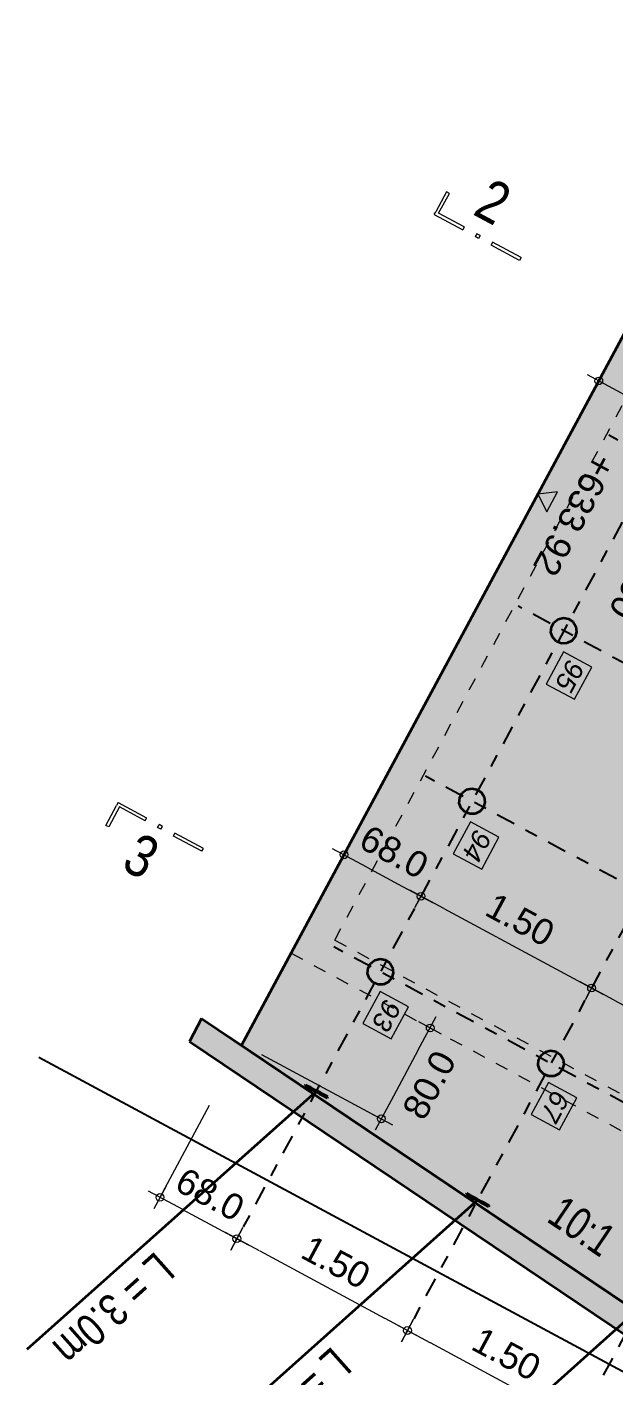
# Model space of a CAD drawing. Header units: metres. Extents: x 2711799 to 2711985, y 1236908 to 1237087.
# Drawn here: x 2711838.9 to 2711843.44, y 1236969.02 to 1236979.46 of the extents above; entities that cross this region are included whole.
import ezdxf

# ---------------------------------------------------------------- set-up
doc = ezdxf.new("R2010")
doc.units = ezdxf.units.M
doc.header["$PDMODE"] = 2
doc.header["$PDSIZE"] = -2
for name, pattern in [('ALL_S17', [0.0005, 0, -0.0005]), ('AUSGEZOGEN', [0]), ('PUNKT2_S9', [0.35, 0.15, -0.1, 0, -0.1])]:
    doc.linetypes.add(name, pattern=pattern)
for name, color, linetype, lineweight in [('XR$10$Bauteilachse', 7, 'PUNKT2_S9', 25), ('XR$10$Beton Ansicht', 7, 'AUSGEZOGEN', 35), ('XR$10$STANDARD_1', 7, 'AUSGEZOGEN', 13), ('XR$10$Text Decke', 7, 'AUSGEZOGEN', 18), ('XR$10$Vermassung Aushub Ebenen', 7, 'AUSGEZOGEN', 25), ('XR$10$Vermassung Decke', 7, 'AUSGEZOGEN', 18), ('XR$10$Vermassung Schnitte', 7, 'AUSGEZOGEN', 18), ('XR$10$Wand Beton bewehrt', 7, 'AUSGEZOGEN', 50), ('XR$11$Decke', 7, 'AUSGEZOGEN', 35)]:
    doc.layers.add(name, color=color, linetype=linetype, lineweight=lineweight)
doc.styles.add('ARIAL', font='arial.ttf')
doc.dimstyles.new('DIMSTYLE_4', dxfattribs={"dimtxt": 0.2, "dimasz": 0.2, "dimexe": 0, "dimexo": 0, "dimgap": 0.1, "dimtad": 2, "dimdec": 1, "dimlfac": 100, "dimrnd": 0.5, "dimzin": 4, "dimdsep": 46, "dimtxsty": 'ARIAL', "dimblk1": 'ALL_ML_KREIS', "dimblk2": 'ALL_ML_KREIS', "dimsah": 1, "dimcen": 0, "dimclrd": 7, "dimclre": 7, "dimclrt": 7, "dimadec": 0, "dimazin": 0, "dimtfac": 1, "dimtdec": 0, "dimtix": 1, "dimtmove": 2, "dimatfit": 3, "dimfxl": 0, "dimtzin": 0, "dimlwd": 0, "dimlwe": 18, "dimarcsym": 0})
doc.dimstyles.new('DIMSTYLE_6', dxfattribs={"dimtxt": 0.2, "dimasz": 0.2, "dimexe": 0, "dimexo": 0, "dimgap": 0.1, "dimtad": 2, "dimrnd": 0.005, "dimzin": 4, "dimdsep": 46, "dimtxsty": 'ARIAL', "dimblk1": 'ALL_ML_KREIS', "dimblk2": 'ALL_ML_KREIS', "dimsah": 1, "dimcen": 0, "dimclrd": 7, "dimclre": 7, "dimclrt": 7, "dimadec": 0, "dimazin": 0, "dimtfac": 1, "dimtdec": 0, "dimtix": 1, "dimtmove": 2, "dimatfit": 3, "dimfxl": 0, "dimtzin": 0, "dimlwd": 0, "dimlwe": 18, "dimarcsym": 0})

# ---------------------------------------------------------------- blocks, each defined once
blk = doc.blocks.new('COMPLEX_KOTENVERMASSUNG_2')
at = {"layer": 'XR$10$Vermassung Schnitte', "linetype": 'AUSGEZOGEN', "lineweight": 18, "transparency": 33554687}
blk.add_hatch(color=7, dxfattribs=at).paths.add_polyline_path([(79.583, -54.745), (79.408, -54.745), (79.495, -54.87)])
at = {"layer": 'XR$10$Vermassung Schnitte', "color": 7, "linetype": 'AUSGEZOGEN', "lineweight": 18, "transparency": 33554687}
for p, q in [((79.583, -54.745), (79.408, -54.745)), ((79.408, -54.745), (79.495, -54.87)), ((79.495, -54.87), (79.583, -54.745)), ((79.495, -54.87), (79.495, -54.87)), ((79.495, -54.87), (79.495, -54.87)), ((79.495, -54.87), (79.495, -54.87)), ((79.495, -54.87), (79.495, -54.87))]:
    blk.add_line(p, q, dxfattribs=at)
at = {"layer": 'XR$10$Vermassung Schnitte', "color": 7, "linetype": 'AUSGEZOGEN', "lineweight": 18, "transparency": 33554687, "char_height": 0.2, "width": 1.11716, "attachment_point": 7, "style": 'ARIAL'}
for s, insert in [('\\W1.00;+634.60', (79.017, -53.967)), ('\\W1.00;+633.92', (78.994, -54.645))]:
    blk.add_mtext(s, dxfattribs=dict(at, insert=insert))
blk = doc.blocks.new('ALL_ML_KREIS')
at = {"color": 0, "linetype": 'ByBlock', "lineweight": -2}
for p, q in [((-1, 0), (0.5, 0)), ((0, -0.5), (0, 0.5))]:
    blk.add_line(p, q, dxfattribs=at)
blk.add_circle((0, 0), 0.15, dxfattribs=at)
blk = doc.blocks.new('*D1567')
at = {"layer": 'DEFPOINTS', "color": 0, "transparency": 16777216}
for p in [(2711842.02, 1236971.71), (2711840.713, 1236971.504), (2711841.641, 1236971.006)]:
    blk.add_point(p, dxfattribs=at)
at = {"layer": 'XR$10$Vermassung Decke', "color": 7, "lineweight": 18, "transparency": 16777216}
blk.add_line((2711840.713, 1236971.504), (2711841.641, 1236971.006), dxfattribs=at)
at = {"layer": 'XR$10$Vermassung Decke', "color": 7, "lineweight": 0, "transparency": 16777216}
blk.add_line((2711841.925, 1236971.534), (2711841.735, 1236971.182), dxfattribs=at)
at = {"layer": 'XR$10$Vermassung Decke', "color": 7, "lineweight": 0, "transparency": 16777216, "xscale": 0.2, "yscale": 0.2, "zscale": 0.2}
for p, rotation in [((2711842.02, 1236971.71), 61.73568339642876), ((2711841.641, 1236971.006), 241.7356833964287)]:
    blk.add_blockref('ALL_ML_KREIS', p, dxfattribs=dict(at, rotation=rotation))
at = {"layer": 'XR$10$Vermassung Decke', "color": 7, "lineweight": 18, "transparency": 16777216, "insert": (2711842.013, 1236971.268), "char_height": 0.2, "width": 0.66667, "attachment_point": 5, "rotation": 61.7357, "style": 'ARIAL'}
blk.add_mtext('80.0', dxfattribs=at)
blk = doc.blocks.new('*D1521')
at = {"layer": 'DEFPOINTS', "color": 0, "transparency": 16777216}
for p in [(2711841.352, 1236973.051), (2711841.949, 1236972.73), (2711841.949, 1236972.73)]:
    blk.add_point(p, dxfattribs=at)
at = {"layer": 'XR$10$Vermassung Decke', "color": 7, "lineweight": 0, "transparency": 16777216}
blk.add_line((2711841.528, 1236972.956), (2711841.773, 1236972.824), dxfattribs=at)
at = {"layer": 'XR$10$Vermassung Decke', "color": 7, "lineweight": 0, "transparency": 16777216, "xscale": 0.2, "yscale": 0.2, "zscale": 0.2}
for p, rotation in [((2711841.352, 1236973.051), 151.7356834027459), ((2711841.949, 1236972.73), 331.7356834027458)]:
    blk.add_blockref('ALL_ML_KREIS', p, dxfattribs=dict(at, rotation=rotation))
at = {"layer": 'XR$10$Vermassung Decke', "color": 7, "lineweight": 18, "transparency": 16777216, "insert": (2711841.74, 1236973.073), "char_height": 0.2, "width": 0.66667, "attachment_point": 5, "rotation": 331.7357, "style": 'ARIAL'}
blk.add_mtext('68.0', dxfattribs=at)
blk = doc.blocks.new('*D1522')
at = {"layer": 'DEFPOINTS', "color": 0, "transparency": 16777216}
for p in [(2711841.949, 1236972.73), (2711843.27, 1236972.019), (2711843.27, 1236972.019)]:
    blk.add_point(p, dxfattribs=at)
at = {"layer": 'XR$10$Vermassung Decke', "color": 7, "lineweight": 0, "transparency": 16777216}
blk.add_line((2711842.125, 1236972.635), (2711843.094, 1236972.114), dxfattribs=at)
at = {"layer": 'XR$10$Vermassung Decke', "color": 7, "lineweight": 0, "transparency": 16777216, "xscale": 0.2, "yscale": 0.2, "zscale": 0.2}
for p, rotation in [((2711841.949, 1236972.73), 151.7356834027459), ((2711843.27, 1236972.019), 331.7356834027458)]:
    blk.add_blockref('ALL_ML_KREIS', p, dxfattribs=dict(at, rotation=rotation))
at = {"layer": 'XR$10$Vermassung Decke', "color": 7, "lineweight": 18, "transparency": 16777216, "insert": (2711842.717, 1236972.548), "char_height": 0.2, "width": 0.66667, "attachment_point": 5, "rotation": 331.7357, "style": 'ARIAL'}
blk.add_mtext('1.50', dxfattribs=at)
blk = doc.blocks.new('*D1523')
at = {"layer": 'DEFPOINTS', "color": 0, "transparency": 16777216}
for p in [(2711843.27, 1236972.019), (2711844.591, 1236971.309), (2711844.591, 1236971.309)]:
    blk.add_point(p, dxfattribs=at)
at = {"layer": 'XR$10$Vermassung Decke', "color": 7, "lineweight": 0, "transparency": 16777216}
blk.add_line((2711843.446, 1236971.925), (2711844.415, 1236971.404), dxfattribs=at)
at = {"layer": 'XR$10$Vermassung Decke', "color": 7, "lineweight": 0, "transparency": 16777216, "xscale": 0.2, "yscale": 0.2, "zscale": 0.2}
for p, rotation in [((2711843.27, 1236972.019), 151.7356834027459), ((2711844.591, 1236971.309), 331.7356834027458)]:
    blk.add_blockref('ALL_ML_KREIS', p, dxfattribs=dict(at, rotation=rotation))
at = {"layer": 'XR$10$Vermassung Decke', "color": 7, "lineweight": 18, "transparency": 16777216, "insert": (2711844.038, 1236971.838), "char_height": 0.2, "width": 0.66667, "attachment_point": 5, "rotation": 331.7357, "style": 'ARIAL'}
blk.add_mtext('1.50', dxfattribs=at)
blk = doc.blocks.new('*D1525')
at = {"layer": 'DEFPOINTS', "color": 0, "transparency": 16777216}
for p in [(2711843.326, 1236976.722), (2711848.724, 1236973.819), (2711848.367, 1236973.154)]:
    blk.add_point(p, dxfattribs=at)
at = {"layer": 'XR$10$Vermassung Decke', "color": 7, "lineweight": 0, "transparency": 16777216}
blk.add_line((2711843.502, 1236976.627), (2711848.548, 1236973.914), dxfattribs=at)
at = {"layer": 'XR$10$Vermassung Decke', "color": 7, "lineweight": 18, "transparency": 16777216}
blk.add_line((2711848.367, 1236973.154), (2711848.724, 1236973.819), dxfattribs=at)
at = {"layer": 'XR$10$Vermassung Decke', "color": 7, "lineweight": 0, "transparency": 16777216, "xscale": 0.2, "yscale": 0.2, "zscale": 0.2}
for p, rotation in [((2711843.326, 1236976.722), 151.7356834027459), ((2711848.724, 1236973.819), 331.7356834027458)]:
    blk.add_blockref('ALL_ML_KREIS', p, dxfattribs=dict(at, rotation=rotation))
at = {"layer": 'XR$10$Vermassung Decke', "color": 7, "lineweight": 18, "transparency": 16777216, "insert": (2711845.956, 1236975.539), "char_height": 0.2, "width": 0.66667, "attachment_point": 5, "rotation": 331.7357, "style": 'ARIAL'}
blk.add_mtext('6.13', dxfattribs=at)
blk = doc.blocks.new('*D1526')
at = {"layer": 'DEFPOINTS', "color": 0, "transparency": 16777216}
for p in [(2711840.308, 1236971.109), (2711840.522, 1236970.077), (2711840.522, 1236970.077)]:
    blk.add_point(p, dxfattribs=at)
at = {"layer": 'XR$10$Vermassung Decke', "color": 7, "lineweight": 18, "transparency": 16777216}
blk.add_line((2711840.308, 1236971.109), (2711839.926, 1236970.397), dxfattribs=at)
at = {"layer": 'XR$10$Vermassung Decke', "color": 7, "lineweight": 0, "transparency": 16777216}
blk.add_line((2711840.102, 1236970.303), (2711840.346, 1236970.171), dxfattribs=at)
at = {"layer": 'XR$10$Vermassung Decke', "color": 7, "lineweight": 0, "transparency": 16777216, "xscale": 0.2, "yscale": 0.2, "zscale": 0.2}
for p, rotation in [((2711839.926, 1236970.397), 151.7356834027459), ((2711840.522, 1236970.077), 331.7356834027458)]:
    blk.add_blockref('ALL_ML_KREIS', p, dxfattribs=dict(at, rotation=rotation))
at = {"layer": 'XR$10$Vermassung Decke', "color": 7, "lineweight": 18, "transparency": 16777216, "insert": (2711840.314, 1236970.42), "char_height": 0.2, "width": 0.66667, "attachment_point": 5, "rotation": 331.7357, "style": 'ARIAL'}
blk.add_mtext('68.0', dxfattribs=at)
blk = doc.blocks.new('*D1527')
at = {"layer": 'DEFPOINTS', "color": 0, "transparency": 16777216}
for p in [(2711840.522, 1236970.077), (2711841.844, 1236969.366), (2711841.844, 1236969.366)]:
    blk.add_point(p, dxfattribs=at)
at = {"layer": 'XR$10$Vermassung Decke', "color": 7, "lineweight": 0, "transparency": 16777216}
blk.add_line((2711840.699, 1236969.982), (2711841.667, 1236969.461), dxfattribs=at)
at = {"layer": 'XR$10$Vermassung Decke', "color": 7, "lineweight": 0, "transparency": 16777216, "xscale": 0.2, "yscale": 0.2, "zscale": 0.2}
for p, rotation in [((2711840.522, 1236970.077), 151.7356834027459), ((2711841.844, 1236969.366), 331.7356834027458)]:
    blk.add_blockref('ALL_ML_KREIS', p, dxfattribs=dict(at, rotation=rotation))
at = {"layer": 'XR$10$Vermassung Decke', "color": 7, "lineweight": 18, "transparency": 16777216, "insert": (2711841.29, 1236969.895), "char_height": 0.2, "width": 0.66667, "attachment_point": 5, "rotation": 331.7357, "style": 'ARIAL'}
blk.add_mtext('1.50', dxfattribs=at)
blk = doc.blocks.new('*D1528')
at = {"layer": 'DEFPOINTS', "color": 0, "transparency": 16777216}
for p in [(2711841.844, 1236969.366), (2711843.165, 1236968.656), (2711843.165, 1236968.656)]:
    blk.add_point(p, dxfattribs=at)
at = {"layer": 'XR$10$Vermassung Decke', "color": 7, "lineweight": 0, "transparency": 16777216}
blk.add_line((2711842.02, 1236969.272), (2711842.989, 1236968.751), dxfattribs=at)
at = {"layer": 'XR$10$Vermassung Decke', "color": 7, "lineweight": 0, "transparency": 16777216, "xscale": 0.2, "yscale": 0.2, "zscale": 0.2}
for p, rotation in [((2711841.844, 1236969.366), 151.7356834027459), ((2711843.165, 1236968.656), 331.7356834027458)]:
    blk.add_blockref('ALL_ML_KREIS', p, dxfattribs=dict(at, rotation=rotation))
at = {"layer": 'XR$10$Vermassung Decke', "color": 7, "lineweight": 18, "transparency": 16777216, "insert": (2711842.611, 1236969.184), "char_height": 0.2, "width": 0.66667, "attachment_point": 5, "rotation": 331.7357, "style": 'ARIAL'}
blk.add_mtext('1.50', dxfattribs=at)

msp = doc.modelspace()

# ---------------------------------------------------------------- hatches: boundary and pattern name
at = {"layer": 'XR$10$Wand Beton bewehrt', "linetype": 'AUSGEZOGEN', "lineweight": 35, "transparency": 33554687}
for points in [[(2711843.1161, 1236974.7077), (2711843.1429, 1236974.7394), (2711843.1546, 1236974.7793), (2711843.149, 1236974.8205), (2711843.1271, 1236974.8559), (2711843.0927, 1236974.8793), (2711843.0518, 1236974.8867), (2711843.0114, 1236974.8769), (2711842.9785, 1236974.8514), (2711842.9589, 1236974.8148), (2711842.9558, 1236974.7733), (2711842.9698, 1236974.7342), (2711842.9985, 1236974.7041), (2711843.037, 1236974.6884), (2711843.0786, 1236974.6896)], [(2711842.4057, 1236973.3865), (2711842.4326, 1236973.4183), (2711842.4443, 1236973.4582), (2711842.4387, 1236973.4994), (2711842.4168, 1236973.5348), (2711842.3824, 1236973.5582), (2711842.3415, 1236973.5656), (2711842.3011, 1236973.5557), (2711842.2682, 1236973.5302), (2711842.2485, 1236973.4936), (2711842.2455, 1236973.4522), (2711842.2595, 1236973.413), (2711842.2882, 1236973.383), (2711842.3267, 1236973.3672), (2711842.3683, 1236973.3685)], [(2711841.658, 1236972.0473), (2711841.6954, 1236972.0654), (2711841.7223, 1236972.0971), (2711841.734, 1236972.137), (2711841.7284, 1236972.1782), (2711841.7065, 1236972.2136), (2711841.6721, 1236972.237), (2711841.6312, 1236972.2444), (2711841.5908, 1236972.2345), (2711841.5579, 1236972.2091), (2711841.5382, 1236972.1725), (2711841.5351, 1236972.131), (2711841.5492, 1236972.0919), (2711841.5779, 1236972.0618), (2711841.6164, 1236972.0461)], [(2711842.9791, 1236971.337), (2711843.0166, 1236971.3551), (2711843.0435, 1236971.3868), (2711843.0551, 1236971.4267), (2711843.0495, 1236971.4679), (2711843.0276, 1236971.5033), (2711842.9933, 1236971.5267), (2711842.9524, 1236971.5341), (2711842.912, 1236971.5242), (2711842.8791, 1236971.4988), (2711842.8594, 1236971.4622), (2711842.8563, 1236971.4207), (2711842.8703, 1236971.3815), (2711842.8991, 1236971.3515), (2711842.9376, 1236971.3357)]]:
    msp.add_hatch(color=94, dxfattribs=at).paths.add_polyline_path(points)
at = {"layer": 'XR$11$Decke', "lineweight": 25, "transparency": 33554687}
for points in [[(2711857.2287, 1236993.6495), (2711853.2103, 1236995.3193), (2711846.2767, 1236982.423), (2711846.3666, 1236982.3776), (2711840.5579, 1236971.5735), (2711845.5275, 1236968.2252), (2711846.0526, 1236969.3243), (2711848.2535, 1236972.9435), (2711850.8974, 1236978.5999), (2711850.4926, 1236979.9462), (2711850.8073, 1236980.5315), (2711850.2911, 1236980.7458)], [(2711845.8532, 1236968.0058), (2711840.2493, 1236971.7821), (2711840.1546, 1236971.6059), (2711845.75, 1236967.8353)]]:
    msp.add_hatch(color=131, dxfattribs=at).paths.add_polyline_path(points)

# ---------------------------------------------------------------- linework, layer by layer
at = {"layer": 'XR$10$Bauteilachse', "transparency": 33554687}
for p, q in [((2711854.5883, 1236996.2388, 640.05), (2711840.5147, 1236970.0623, 640.05)), ((2711855.9094, 1236995.5285, 640.05), (2711841.8358, 1236969.352, 640.05)), ((2711856.2172, 1236992.9333, 640.05), (2711843.157, 1236968.6416, 640.05)), ((2711848.0545, 1236973.8018, 640.05), (2711843.404, 1236976.3021, 640.05)), ((2711846.6339, 1236971.1595, 640.05), (2711841.9834, 1236973.6598, 640.05)), ((2711845.9236, 1236969.8383, 640.05), (2711841.2731, 1236972.3386, 640.05))]:
    msp.add_line(p, q, dxfattribs=at)
at = {"layer": 'XR$10$Beton Ansicht', "transparency": 33554687}
for p, q in [((2711840.5579, 1236971.5735, 640.05), (2711846.3666, 1236982.3776, 640.05)), ((2711842.9589, 1236974.8148, 640.05), (2711842.9785, 1236974.8514, 640.05)), ((2711842.9785, 1236974.8514, 640.05), (2711843.0114, 1236974.8769, 640.05)), ((2711843.0114, 1236974.8769, 640.05), (2711843.0518, 1236974.8867, 640.05)), ((2711843.0518, 1236974.8867, 640.05), (2711843.0927, 1236974.8793, 640.05)), ((2711843.0927, 1236974.8793, 640.05), (2711843.1271, 1236974.8559, 640.05)), ((2711843.1271, 1236974.8559, 640.05), (2711843.149, 1236974.8205, 640.05)), ((2711842.9558, 1236974.7733, 640.05), (2711842.9589, 1236974.8148, 640.05)), ((2711842.9698, 1236974.7342, 640.05), (2711842.9558, 1236974.7733, 640.05)), ((2711842.9985, 1236974.7041, 640.05), (2711842.9698, 1236974.7342, 640.05)), ((2711843.1429, 1236974.7394, 640.05), (2711843.1161, 1236974.7077, 640.05)), ((2711843.1546, 1236974.7793, 640.05), (2711843.1429, 1236974.7394, 640.05)), ((2711843.149, 1236974.8205, 640.05), (2711843.1546, 1236974.7793, 640.05)), ((2711843.037, 1236974.6884, 640.05), (2711842.9985, 1236974.7041, 640.05)), ((2711843.0786, 1236974.6896, 640.05), (2711843.037, 1236974.6884, 640.05)), ((2711843.1161, 1236974.7077, 640.05), (2711843.0786, 1236974.6896, 640.05)), ((2711842.2455, 1236973.4522, 640.05), (2711842.2485, 1236973.4936, 640.05)), ((2711842.2485, 1236973.4936, 640.05), (2711842.2682, 1236973.5302, 640.05)), ((2711842.2682, 1236973.5302, 640.05), (2711842.3011, 1236973.5557, 640.05)), ((2711842.3011, 1236973.5557, 640.05), (2711842.3415, 1236973.5656, 640.05)), ((2711842.3415, 1236973.5656, 640.05), (2711842.3824, 1236973.5582, 640.05)), ((2711842.3824, 1236973.5582, 640.05), (2711842.4168, 1236973.5348, 640.05)), ((2711842.4168, 1236973.5348, 640.05), (2711842.4387, 1236973.4994, 640.05)), ((2711842.4387, 1236973.4994, 640.05), (2711842.4443, 1236973.4582, 640.05)), ((2711842.2595, 1236973.413, 640.05), (2711842.2455, 1236973.4522, 640.05)), ((2711842.2882, 1236973.383, 640.05), (2711842.2595, 1236973.413, 640.05)), ((2711842.3267, 1236973.3672, 640.05), (2711842.2882, 1236973.383, 640.05)), ((2711842.3683, 1236973.3685, 640.05), (2711842.3267, 1236973.3672, 640.05)), ((2711842.4057, 1236973.3865, 640.05), (2711842.3683, 1236973.3685, 640.05)), ((2711842.4326, 1236973.4183, 640.05), (2711842.4057, 1236973.3865, 640.05)), ((2711842.4443, 1236973.4582, 640.05), (2711842.4326, 1236973.4183, 640.05)), ((2711841.5579, 1236972.2091, 640.05), (2711841.5908, 1236972.2345, 640.05)), ((2711841.5908, 1236972.2345, 640.05), (2711841.6312, 1236972.2444, 640.05)), ((2711841.6312, 1236972.2444, 640.05), (2711841.6721, 1236972.237, 640.05)), ((2711841.6721, 1236972.237, 640.05), (2711841.7065, 1236972.2136, 640.05)), ((2711841.5351, 1236972.131, 640.05), (2711841.5382, 1236972.1725, 640.05)), ((2711841.5492, 1236972.0919, 640.05), (2711841.5351, 1236972.131, 640.05)), ((2711841.5382, 1236972.1725, 640.05), (2711841.5579, 1236972.2091, 640.05)), ((2711841.7065, 1236972.2136, 640.05), (2711841.7284, 1236972.1782, 640.05)), ((2711841.734, 1236972.137, 640.05), (2711841.7223, 1236972.0971, 640.05)), ((2711841.7284, 1236972.1782, 640.05), (2711841.734, 1236972.137, 640.05)), ((2711841.5779, 1236972.0618, 640.05), (2711841.5492, 1236972.0919, 640.05)), ((2711841.6164, 1236972.0461, 640.05), (2711841.5779, 1236972.0618, 640.05)), ((2711841.658, 1236972.0473, 640.05), (2711841.6164, 1236972.0461, 640.05)), ((2711841.6954, 1236972.0654, 640.05), (2711841.658, 1236972.0473, 640.05)), ((2711841.7223, 1236972.0971, 640.05), (2711841.6954, 1236972.0654, 640.05)), ((2711840.2493, 1236971.7821, 640.05), (2711840.1546, 1236971.6059, 640.05)), ((2711840.2493, 1236971.7821, 640.05), (2711845.5275, 1236968.2252, 640.05)), ((2711840.1546, 1236971.6059, 640.05), (2711845.75, 1236967.8353, 640.05)), ((2711845.8201, 1236968.028, 640.05), (2711840.4576, 1236971.6417, 640.05)), ((2711845.5275, 1236968.2252, 640.05), (2711840.4576, 1236971.6417, 640.05)), ((2711842.8594, 1236971.4622, 640.05), (2711842.8791, 1236971.4988, 640.05)), ((2711842.8791, 1236971.4988, 640.05), (2711842.912, 1236971.5242, 640.05)), ((2711842.912, 1236971.5242, 640.05), (2711842.9524, 1236971.5341, 640.05)), ((2711842.9524, 1236971.5341, 640.05), (2711842.9933, 1236971.5267, 640.05)), ((2711842.9933, 1236971.5267, 640.05), (2711843.0276, 1236971.5033, 640.05)), ((2711843.0276, 1236971.5033, 640.05), (2711843.0495, 1236971.4679, 640.05)), ((2711842.8563, 1236971.4207, 640.05), (2711842.8594, 1236971.4622, 640.05)), ((2711842.8703, 1236971.3815, 640.05), (2711842.8563, 1236971.4207, 640.05)), ((2711842.8991, 1236971.3515, 640.05), (2711842.8703, 1236971.3815, 640.05)), ((2711843.0435, 1236971.3868, 640.05), (2711843.0166, 1236971.3551, 640.05)), ((2711843.0551, 1236971.4267, 640.05), (2711843.0435, 1236971.3868, 640.05)), ((2711843.0495, 1236971.4679, 640.05), (2711843.0551, 1236971.4267, 640.05)), ((2711842.9376, 1236971.3357, 640.05), (2711842.8991, 1236971.3515, 640.05)), ((2711842.9791, 1236971.337, 640.05), (2711842.9376, 1236971.3357, 640.05)), ((2711843.0166, 1236971.3551, 640.05), (2711842.9791, 1236971.337, 640.05))]:
    msp.add_line(p, q, dxfattribs=at)
at = {"layer": 'XR$10$STANDARD_1', "color": 1, "linetype": 'ALL_S17', "lineweight": 18, "transparency": 33554687}
for p, q in [((2711841.2812, 1236972.391, 640.05), (2711846.7276, 1236982.5212, 640.05)), ((2711846.3891, 1236982.4194, 640.05), (2711840.9426, 1236972.2892, 640.05)), ((2711841.2812, 1236972.391, 640.05), (2711843.509, 1236971.1933, 640.05)), ((2711840.9426, 1236972.2892, 640.05), (2711844.2714, 1236970.4995, 640.05))]:
    msp.add_line(p, q, dxfattribs=at)
at = {"layer": 'XR$10$STANDARD_1', "color": 12, "linetype": 'AUSGEZOGEN', "lineweight": 25, "transparency": 33554687}
msp.add_line((2711847.0813, 1236967.1281, 640.05), (2711838.987, 1236971.4799, 640.05), dxfattribs=at)
at = {"layer": 'XR$10$STANDARD_1', "color": 6, "linetype": 'AUSGEZOGEN', "lineweight": 35, "transparency": 33554687}
for p, q in [((2711841.1344, 1236971.215, 640.05), (2711838.8958, 1236969.2179, 640.05)), ((2711841.0484, 1236971.2613, 640.05), (2711841.0531, 1236971.2701, 640.05)), ((2711841.0484, 1236971.2613, 640.05), (2711841.0633, 1236971.2533, 640.05)), ((2711841.068, 1236971.2621, 640.05), (2711841.0531, 1236971.2701, 640.05)), ((2711841.0633, 1236971.2533, 640.05), (2711841.068, 1236971.2621, 640.05)), ((2711841.0633, 1236971.2533, 640.05), (2711841.0905, 1236971.2387, 640.05)), ((2711841.0952, 1236971.2475, 640.05), (2711841.068, 1236971.2621, 640.05)), ((2711841.0905, 1236971.2387, 640.05), (2711841.0952, 1236971.2475, 640.05)), ((2711841.0905, 1236971.2387, 640.05), (2711841.1253, 1236971.2199, 640.05)), ((2711841.13, 1236971.2287, 640.05), (2711841.0952, 1236971.2475, 640.05)), ((2711841.1253, 1236971.2199, 640.05), (2711841.13, 1236971.2287, 640.05)), ((2711841.1253, 1236971.2199, 640.05), (2711841.1617, 1236971.2004, 640.05)), ((2711841.1665, 1236971.2092, 640.05), (2711841.13, 1236971.2287, 640.05)), ((2711841.1617, 1236971.2004, 640.05), (2711841.1665, 1236971.2092, 640.05)), ((2711841.1617, 1236971.2004, 640.05), (2711841.1934, 1236971.1833, 640.05)), ((2711841.1982, 1236971.1921, 640.05), (2711841.1665, 1236971.2092, 640.05)), ((2711841.1934, 1236971.1833, 640.05), (2711841.1982, 1236971.1921, 640.05)), ((2711841.1934, 1236971.1833, 640.05), (2711841.215, 1236971.1717, 640.05)), ((2711841.2197, 1236971.1805, 640.05), (2711841.1982, 1236971.1921, 640.05)), ((2711841.215, 1236971.1717, 640.05), (2711841.2197, 1236971.1805, 640.05)), ((2711841.215, 1236971.1717, 640.05), (2711841.2226, 1236971.1676, 640.05)), ((2711841.2273, 1236971.1764, 640.05), (2711841.2197, 1236971.1805, 640.05)), ((2711841.2273, 1236971.1764, 640.05), (2711841.2226, 1236971.1676, 640.05)), ((2711842.3845, 1236970.3726, 640.05), (2711840.1459, 1236968.3755, 640.05)), ((2711842.2985, 1236970.4189, 640.05), (2711842.3032, 1236970.4277, 640.05)), ((2711842.2985, 1236970.4189, 640.05), (2711842.3134, 1236970.4109, 640.05)), ((2711842.3181, 1236970.4197, 640.05), (2711842.3032, 1236970.4277, 640.05)), ((2711842.3134, 1236970.4109, 640.05), (2711842.3181, 1236970.4197, 640.05)), ((2711842.3134, 1236970.4109, 640.05), (2711842.3406, 1236970.3962, 640.05)), ((2711842.3453, 1236970.405, 640.05), (2711842.3181, 1236970.4197, 640.05)), ((2711842.3406, 1236970.3962, 640.05), (2711842.3453, 1236970.405, 640.05)), ((2711842.3406, 1236970.3962, 640.05), (2711842.3754, 1236970.3775, 640.05)), ((2711842.3802, 1236970.3863, 640.05), (2711842.3453, 1236970.405, 640.05)), ((2711842.3754, 1236970.3775, 640.05), (2711842.3802, 1236970.3863, 640.05)), ((2711842.3754, 1236970.3775, 640.05), (2711842.4119, 1236970.3579, 640.05)), ((2711842.4166, 1236970.3667, 640.05), (2711842.3802, 1236970.3863, 640.05)), ((2711842.4119, 1236970.3579, 640.05), (2711842.4166, 1236970.3667, 640.05)), ((2711842.4119, 1236970.3579, 640.05), (2711842.4436, 1236970.3409, 640.05)), ((2711842.4483, 1236970.3497, 640.05), (2711842.4166, 1236970.3667, 640.05)), ((2711842.4436, 1236970.3409, 640.05), (2711842.4483, 1236970.3497, 640.05)), ((2711842.4436, 1236970.3409, 640.05), (2711842.4651, 1236970.3293, 640.05)), ((2711842.4698, 1236970.3381, 640.05), (2711842.4483, 1236970.3497, 640.05)), ((2711842.4651, 1236970.3293, 640.05), (2711842.4698, 1236970.3381, 640.05)), ((2711842.4774, 1236970.334, 640.05), (2711842.4698, 1236970.3381, 640.05)), ((2711842.4651, 1236970.3293, 640.05), (2711842.4727, 1236970.3252, 640.05)), ((2711842.4774, 1236970.334, 640.05), (2711842.4727, 1236970.3252, 640.05))]:
    msp.add_line(p, q, dxfattribs=at)
at = {"layer": 'XR$10$STANDARD_1', "color": 94, "linetype": 'AUSGEZOGEN', "lineweight": 35, "transparency": 33554687}
msp.add_line((2711843.6347, 1236969.5302, 640.05), (2711840.6498, 1236966.8674, 640.05), dxfattribs=at)
at = {"layer": 'XR$10$STANDARD_1', "color": 7, "linetype": 'AUSGEZOGEN', "lineweight": 18, "transparency": 33554687, "elevation": 0}
for points in [[(2711843.0521, 1236974.6234), (2711842.918, 1236974.3741), (2711843.1382, 1236974.2557), (2711843.2723, 1236974.505), (2711843.0521, 1236974.6234)], [(2711842.3326, 1236973.3072), (2711842.1986, 1236973.0578), (2711842.4187, 1236972.9395), (2711842.5528, 1236973.1888), (2711842.3326, 1236973.3072)], [(2711841.6318, 1236971.9927), (2711841.4978, 1236971.7434), (2711841.7179, 1236971.625), (2711841.852, 1236971.8743), (2711841.6318, 1236971.9927)], [(2711842.9368, 1236971.2876), (2711842.8027, 1236971.0383), (2711843.0229, 1236970.9199), (2711843.157, 1236971.1692), (2711842.9368, 1236971.2876)]]:
    msp.add_lwpolyline(points, dxfattribs=at)
at = {"layer": 'XR$10$Text Decke', "transparency": 33554687}
for p, q in [((2711842.1462, 1236978.187, 640.05), (2711842.0633, 1236978.0329, 640.05)), ((2711842.0853, 1236978.021, 640.05), (2711842.1682, 1236978.1751, 640.05)), ((2711842.1682, 1236978.1751, 640.05), (2711842.1462, 1236978.187, 640.05)), ((2711842.0515, 1236978.0108, 640.05), (2711842.0633, 1236978.0329, 640.05)), ((2711842.0515, 1236978.0108, 640.05), (2711842.2716, 1236977.8924, 640.05)), ((2711842.2835, 1236977.9145, 640.05), (2711842.0853, 1236978.021, 640.05)), ((2711842.2835, 1236977.9145, 640.05), (2711842.2716, 1236977.8924, 640.05)), ((2711842.3804, 1236977.8624, 640.05), (2711842.3685, 1236977.8404, 640.05)), ((2711842.4068, 1236977.8482, 640.05), (2711842.3804, 1236977.8624, 640.05)), ((2711842.395, 1236977.8262, 640.05), (2711842.3685, 1236977.8404, 640.05)), ((2711842.4068, 1236977.8482, 640.05), (2711842.395, 1236977.8262, 640.05)), ((2711842.5037, 1236977.7961, 640.05), (2711842.4918, 1236977.7741, 640.05)), ((2711842.712, 1236977.6557, 640.05), (2711842.4918, 1236977.7741, 640.05)), ((2711842.7239, 1236977.6777, 640.05), (2711842.5037, 1236977.7961, 640.05)), ((2711842.7239, 1236977.6777, 640.05), (2711842.712, 1236977.6557, 640.05)), ((2711839.5075, 1236973.2791, 640.05), (2711839.5903, 1236973.4332, 640.05)), ((2711839.6124, 1236973.4214, 640.05), (2711839.5295, 1236973.2673, 640.05)), ((2711839.6022, 1236973.4552, 640.05), (2711839.5903, 1236973.4332, 640.05)), ((2711839.6022, 1236973.4552, 640.05), (2711839.8224, 1236973.3369, 640.05)), ((2711839.8105, 1236973.3148, 640.05), (2711839.6124, 1236973.4214, 640.05)), ((2711839.5295, 1236973.2673, 640.05), (2711839.5075, 1236973.2791, 640.05)), ((2711839.8105, 1236973.3148, 640.05), (2711839.8224, 1236973.3369, 640.05)), ((2711839.9074, 1236973.2628, 640.05), (2711839.9193, 1236973.2848, 640.05)), ((2711839.9338, 1236973.2485, 640.05), (2711839.9074, 1236973.2628, 640.05)), ((2711839.9457, 1236973.2706, 640.05), (2711839.9193, 1236973.2848, 640.05)), ((2711839.9338, 1236973.2485, 640.05), (2711839.9457, 1236973.2706, 640.05)), ((2711840.0307, 1236973.1965, 640.05), (2711840.0426, 1236973.2185, 640.05)), ((2711840.2509, 1236973.0781, 640.05), (2711840.0307, 1236973.1965, 640.05)), ((2711840.2628, 1236973.1001, 640.05), (2711840.0426, 1236973.2185, 640.05)), ((2711840.2509, 1236973.0781, 640.05), (2711840.2628, 1236973.1001, 640.05))]:
    msp.add_line(p, q, dxfattribs=at)
at = {"layer": 'XR$10$Vermassung Aushub Ebenen', "color": 1, "linetype": 'PUNKT2_S9', "lineweight": 25, "transparency": 33554687}
msp.add_line((2711848.498, 1236971.8603, 640.05), (2711842.7025, 1236974.9762, 640.05), dxfattribs=at)

# ---------------------------------------------------------------- block references
at = {"layer": 'XR$10$Vermassung Schnitte', "color": 7, "linetype": 'AUSGEZOGEN', "lineweight": 18, "transparency": 33554687, "rotation": 241.7356833995579}
msp.add_blockref('COMPLEX_KOTENVERMASSUNG_2', (2711928.8263, 1237019.8797, 640.05), dxfattribs=at)

# ---------------------------------------------------------------- texts
at = {"layer": 'XR$10$STANDARD_1', "color": 7, "linetype": 'AUSGEZOGEN', "lineweight": 18, "transparency": 33554687, "char_height": 0.15, "width": 0.30735, "attachment_point": 7, "rotation": 241.73568, "style": 'ARIAL'}
for s, insert in [('\\W0.99;\\fArial|i1|b0|c0|p0;95', (2711843.0887, 1236974.5754, 640.05)), ('\\W0.99;\\fArial|i1|b0|c0|p0;94', (2711842.3692, 1236973.2591, 640.05)), ('\\W0.99;\\fArial|i1|b0|c0|p0;93', (2711841.6684, 1236971.9446, 640.05)), ('\\W0.99;\\fArial|i1|b0|c0|p0;67', (2711842.9734, 1236971.2396, 640.05))]:
    msp.add_mtext(s, dxfattribs=dict(at, insert=insert))
at = {"layer": 'XR$10$Text Decke', "transparency": 33554687, "char_height": 0.325, "width": 0.338799, "attachment_point": 7, "rotation": 331.73568, "style": 'ARIAL'}
for s, insert in [('\\W0.81;2', (2711842.3409, 1236978.0163, 640.05)), ('\\W0.81;3', (2711839.6136, 1236972.9436, 640.05))]:
    msp.add_mtext(s, dxfattribs=dict(at, insert=insert))
at = {"layer": 'XR$10$Text Decke', "color": 7, "linetype": 'AUSGEZOGEN', "lineweight": 25, "transparency": 33554687, "insert": (2711842.9107, 1236970.2131, 640.05), "char_height": 0.25, "width": 0.64141, "attachment_point": 7, "rotation": 326.02509, "style": 'ARIAL'}
msp.add_mtext('\\W0.76;10:1', dxfattribs=at)
at = {"layer": 'XR$10$Text Decke', "color": 7, "lineweight": 25, "transparency": 33554687, "char_height": 0.25, "width": 1.196636, "attachment_point": 7, "rotation": 221.73568, "style": 'ARIAL'}
for insert in [(2711839.8907, 1236969.9895, 640.05), (2711841.2599, 1236969.2534, 640.05)]:
    msp.add_mtext('\\W0.80;L = 3.0m', dxfattribs=dict(at, insert=insert))

# ---------------------------------------------------------------- dimensions: what is measured, and where the dimension line sits
at = {"layer": 'XR$10$Vermassung Decke', "color": 7, "lineweight": 18, "transparency": 33554687}
for base, p1, p2, angle, dimstyle, picture, middle in [((2711848.7243, 1236973.8191, 640.05), (2711843.3257, 1236976.7216, 640.05), (2711848.3667, 1236973.1542, 640.05), 331.73568, 'DIMSTYLE_6', '*D1525', (2711845.9562, 1236975.5395, 640.05)), ((2711841.9488, 1236972.7297, 640.05), (2711841.352, 1236973.0506, 640.05), (2711841.9488, 1236972.7297, 640.05), 331.73568, 'DIMSTYLE_4', '*D1521', (2711841.7399, 1236973.0729, 640.05)), ((2711843.2699, 1236972.0194, 640.05), (2711841.9488, 1236972.7297, 640.05), (2711843.2699, 1236972.0194, 640.05), 331.73568, 'DIMSTYLE_6', '*D1522', (2711842.7165, 1236972.5479, 640.05)), ((2711844.5911, 1236971.3091, 640.05), (2711843.2699, 1236972.0194, 640.05), (2711844.5911, 1236971.3091, 640.05), 331.73568, 'DIMSTYLE_6', '*D1523', (2711844.0377, 1236971.8376, 640.05)), ((2711841.6407, 1236971.0056, 640.05), (2711842.0196, 1236971.7102, 640.05), (2711840.7133, 1236971.5042, 640.05), 241.73568, 'DIMSTYLE_4', '*D1567', (2711842.0127, 1236971.268, 640.05)), ((2711840.5224, 1236970.0766, 640.05), (2711840.3082, 1236971.1091, 640.05), (2711840.5224, 1236970.0766, 640.05), 331.73568, 'DIMSTYLE_4', '*D1526', (2711840.3135, 1236970.4199, 640.05)), ((2711841.8435, 1236969.3663, 640.05), (2711840.5224, 1236970.0766, 640.05), (2711841.8435, 1236969.3663, 640.05), 331.73568, 'DIMSTYLE_6', '*D1527', (2711841.2901, 1236969.8948, 640.05)), ((2711843.1647, 1236968.656, 640.05), (2711841.8435, 1236969.3663, 640.05), (2711843.1647, 1236968.656, 640.05), 331.73568, 'DIMSTYLE_6', '*D1528', (2711842.6113, 1236969.1845, 640.05))]:
    dim = msp.add_linear_dim(base=base, p1=p1, p2=p2, angle=angle, dimstyle=dimstyle, override={"dimpost": '<>', "dimclrd": 7, "dimclre": 7, "dimclrt": 7, "dimlwd": 0, "dimlwe": 18}, dxfattribs=at)
    dim.commit()
    dim.dimension.update_dxf_attribs({"geometry": picture, "text_midpoint": middle, "dimtype": 160})

doc.saveas('drawing.dxf')
